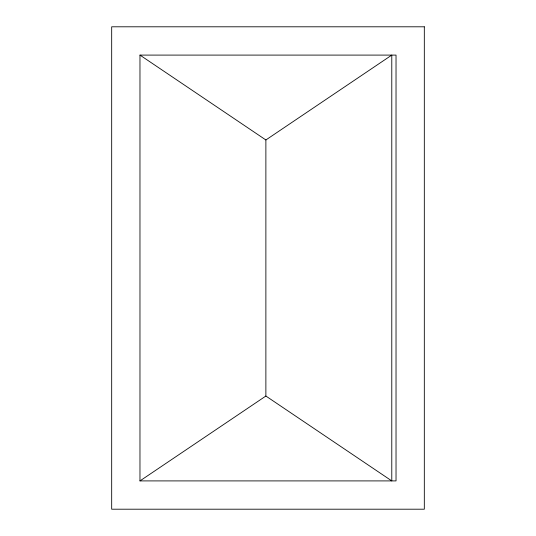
<?xml version="1.0" encoding="UTF-8"?>
<svg xmlns="http://www.w3.org/2000/svg" width="536" height="536" viewBox="0 0 536 536"><rect width="100%" height="100%" fill="white"/><g stroke="black" fill="none" stroke-linecap="round" stroke-linejoin="round"><path stroke-width="0.8" d="M265.876 139.97L391.783 55.094L391.783 480.906L265.876 396.03L265.876 139.97L139.97 55.094L139.97 480.906L396.03 480.906L396.03 55.094L139.97 55.094M139.97 480.906L265.876 396.03M424.318 26.8L111.682 26.8L111.682 509.2L424.318 509.2L424.318 26.8"/></g></svg>
